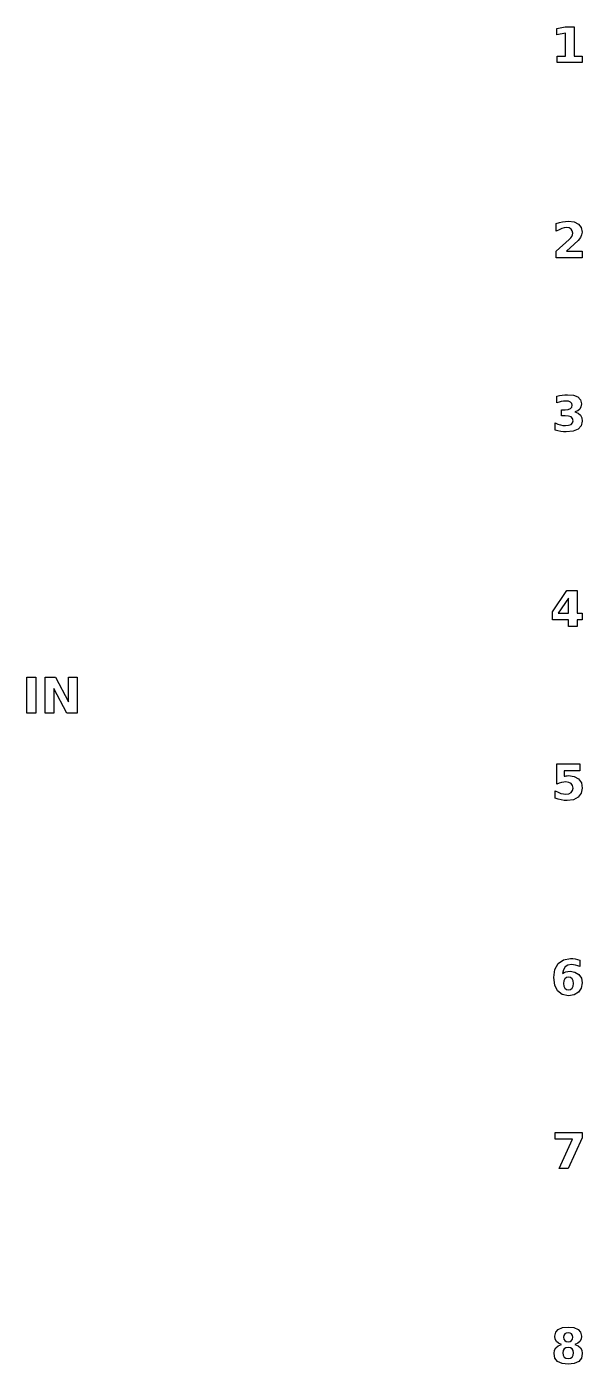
# Model space of a CAD drawing. Header units: millimetres. Extents: x -23 to 23, y -56 to 56.
import ezdxf

# ---------------------------------------------------------------- set-up
doc = ezdxf.new("R2010")
doc.units = ezdxf.units.MM

msp = doc.modelspace()

# ---------------------------------------------------------------- linework, layer by layer
for points in [[(21.1348, 53.4243), (21.8183, 53.4243), (21.8183, 55.3634), (21.1168, 55.2188), (21.1168, 55.7453), (21.8138, 55.89), (22.5493, 55.89), (22.5493, 53.4243), (23.2328, 53.4243), (23.2328, 52.89), (21.1348, 52.89)], [(21.9128, 37.1384), (23.2328, 37.1384), (23.2328, 36.57), (21.0525, 36.57), (21.0525, 37.1384), (22.1475, 38.1054), (22.2754, 38.2364), (22.3648, 38.3645), (22.4173, 38.4935), (22.4349, 38.6274), (22.3995, 38.8177), (22.2934, 38.9669), (22.1285, 39.0634), (21.9166, 39.0955), (21.7273, 39.0762), (21.5206, 39.0183), (21.2983, 38.9222), (21.0609, 38.7882), (21.0609, 39.4472), (21.3205, 39.5231), (21.5772, 39.5784), (21.8298, 39.6126), (22.0774, 39.624), (22.556, 39.5647), (22.9145, 39.3868), (23.1382, 39.1032), (23.2128, 38.7258), (23.1812, 38.489), (23.0862, 38.2687), (22.8897, 38.021), (22.5538, 37.7009)], [(22.6136, 23.6877), (22.8806, 23.5803), (23.0746, 23.415), (23.1932, 23.195), (23.2328, 22.9219), (23.1472, 22.5292), (22.8907, 22.2436), (22.471, 22.0695), (21.8948, 22.0115), (21.6632, 22.0208), (21.4312, 22.0488), (21.2004, 22.0954), (20.9721, 22.1607), (20.9721, 22.7573), (21.1885, 22.662), (21.4029, 22.5934), (21.6153, 22.5519), (21.824, 22.5381), (22.0955, 22.5646), (22.2953, 22.6442), (22.4183, 22.774), (22.4593, 22.9502), (22.4173, 23.1304), (22.2915, 23.2607), (22.0836, 23.3398), (21.7958, 23.3662), (21.4865, 23.3662), (21.4865, 23.8645), (21.8118, 23.8645), (22.0663, 23.8873), (22.2458, 23.9558), (22.3529, 24.071), (22.3886, 24.2342), (22.3538, 24.387), (22.2497, 24.501), (22.0827, 24.5719), (21.8581, 24.5955), (21.6705, 24.5849), (21.4807, 24.5531), (21.2902, 24.5012), (21.1007, 24.429), (21.1007, 24.9954), (21.3287, 25.0517), (21.5547, 25.0919), (21.7778, 25.116), (21.997, 25.124), (22.5078, 25.0759), (22.8714, 24.9318), (23.0894, 24.6916), (23.162, 24.3544), (23.1273, 24.1152), (23.0231, 23.9236), (22.8516, 23.7807)], [(22.8052, 8.75), (22.8052, 6.8572), (23.2328, 6.8572), (23.2328, 6.2965), (22.8052, 6.2965), (22.8052, 5.75), (22.0735, 5.75), (22.0735, 6.2965), (20.7439, 6.2965), (20.7439, 6.9594), (21.9449, 8.75)], [(21.2261, 6.8572), (22.0735, 6.8572), (22.0735, 8.1128)], [(-23.2328, 1.5), (-22.4593, 1.5), (-22.4593, -1.5), (-23.2328, -1.5)], [(-21.7019, 1.5), (-20.8384, 1.5), (-19.7473, -0.5574), (-19.7473, 1.5), (-19.0137, 1.5), (-19.0137, -1.5), (-19.8778, -1.5), (-20.9689, 0.5574), (-20.9689, -1.5), (-21.7019, -1.5)], [(21.093, -5.75), (23.0161, -5.75), (23.0161, -6.319), (21.7102, -6.319), (21.7102, -6.7832), (21.7987, -6.7617), (21.8877, -6.7459), (21.9788, -6.7358), (22.0735, -6.7324), (22.5612, -6.8011), (22.9273, -7.007), (23.1564, -7.3354), (23.2328, -7.7714), (23.1496, -8.2049), (22.9003, -8.5333), (22.5033, -8.7397), (21.9771, -8.8085), (21.7231, -8.7961), (21.4717, -8.759), (21.2224, -8.6968), (20.9747, -8.6092), (20.9747, -8.0003), (21.2134, -8.1236), (21.4396, -8.2119), (21.6533, -8.2644), (21.8549, -8.2819), (22.106, -8.2475), (22.2973, -8.1443), (22.4188, -7.9823), (22.4593, -7.7714), (22.4188, -7.5594), (22.2973, -7.3979), (22.106, -7.2952), (21.8549, -7.2609), (21.6823, -7.2719), (21.4987, -7.3047), (21.3031, -7.3595), (21.093, -7.4377)], [(23.036, -22.7033), (22.8505, -22.6245), (22.676, -22.5696), (22.5094, -22.5373), (22.3468, -22.5265), (22.0396, -22.5746), (21.8086, -22.7187), (21.6559, -22.9568), (21.5836, -23.2877), (21.7215, -23.2018), (21.8703, -23.1405), (22.0324, -23.1034), (22.2085, -23.091), (22.6239, -23.1584), (22.9505, -23.3604), (23.1622, -23.6709), (23.2328, -24.0651), (23.1538, -24.4994), (22.9171, -24.8379), (22.5482, -25.0559), (22.0716, -25.1285), (21.553, -25.0298), (21.1663, -24.7337), (20.9262, -24.2559), (20.8461, -23.6131), (20.9398, -22.9494), (21.221, -22.4448), (21.6652, -22.1261), (22.2484, -22.0198), (22.4524, -22.0279), (22.6502, -22.052), (22.8441, -22.0922), (23.036, -22.1484)], [(21.9022, -23.6222), (21.7752, -23.7211), (21.699, -23.8854), (21.6736, -24.1159), (21.699, -24.346), (21.7752, -24.5106), (21.9022, -24.609), (22.0799, -24.6418), (22.2587, -24.609), (22.386, -24.5106), (22.4622, -24.346), (22.4876, -24.1159), (22.4622, -23.8854), (22.386, -23.7211), (22.2587, -23.6222), (22.0799, -23.5893)], [(20.9721, -36.57), (23.2328, -36.57), (23.2328, -37.0059), (22.0632, -39.57), (21.3097, -39.57), (22.4168, -37.139), (20.9721, -37.139)], [(21.0808, -54.0396), (20.9771, -53.8475), (20.9426, -53.6133), (21.0133, -53.2791), (21.2255, -53.0353), (21.5752, -52.8858), (22.0574, -52.836), (22.5366, -52.8855), (22.8849, -53.034), (23.0976, -53.2779), (23.1685, -53.6133), (23.1336, -53.8475), (23.0289, -54.0396), (22.856, -54.1881), (22.6162, -54.2929), (22.8841, -54.4035), (23.0772, -54.5668), (23.1939, -54.7814), (23.2328, -55.0458), (23.1587, -55.4375), (22.9364, -55.7203), (22.5684, -55.8914), (22.0574, -55.9485), (21.5445, -55.8914), (21.1747, -55.7203), (20.9509, -55.4375), (20.8763, -55.0458), (20.9152, -54.7814), (21.0319, -54.5668), (21.225, -54.4035), (21.4929, -54.2929), (21.2533, -54.1881)], [(21.6985, -53.8499), (21.7733, -53.9669), (21.8941, -54.0393), (22.0574, -54.0634), (22.2175, -54.0393), (22.3365, -53.9669), (22.4107, -53.8499), (22.4355, -53.6918), (22.4107, -53.5339), (22.3365, -53.4179), (22.2175, -53.346), (22.0574, -53.3221), (21.8941, -53.3462), (21.7733, -53.4185), (21.6985, -53.535), (21.6736, -53.6918)], [(21.7237, -54.6665), (21.6365, -54.8105), (21.6074, -55.0059), (21.6365, -55.2012), (21.7237, -55.3448), (21.8657, -55.4325), (22.0574, -55.4618), (22.2476, -55.4325), (22.3873, -55.3448), (22.4731, -55.2012), (22.5017, -55.0059), (22.4731, -54.8092), (22.3873, -54.6652), (22.2476, -54.5769), (22.0574, -54.5475), (21.8657, -54.5773)]]:
    msp.add_lwpolyline(points, close=True)

doc.saveas('drawing.dxf')
